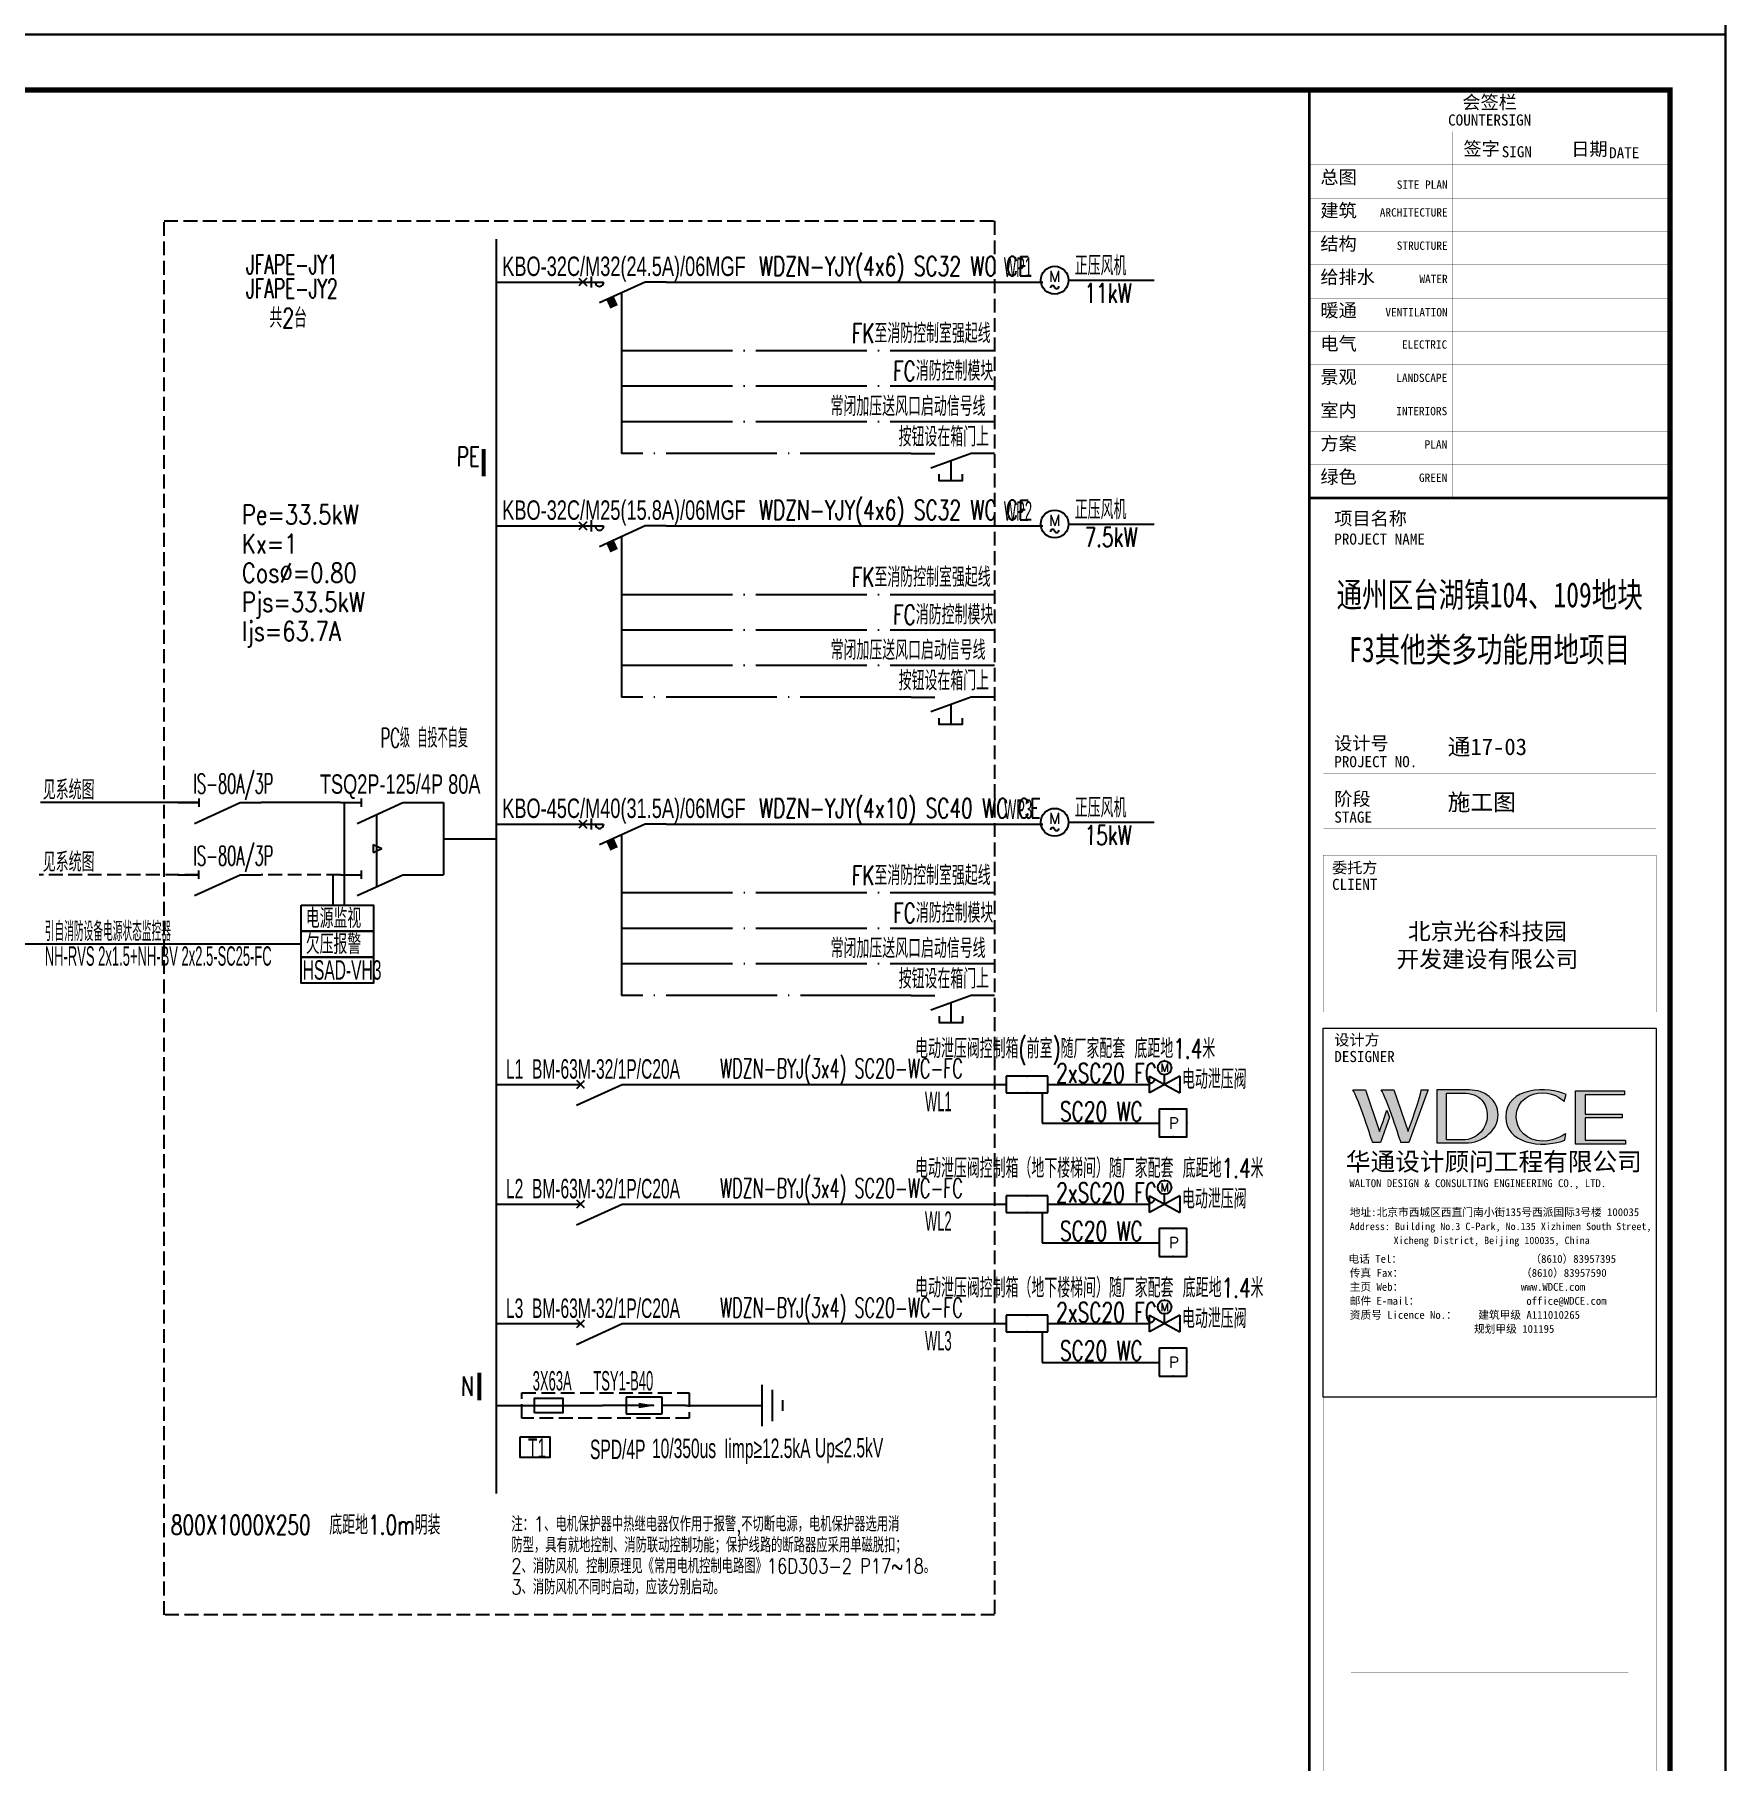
# Model space of a CAD drawing. Extents: x -127004 to 341119, y -13158 to 456864.
# Drawn here: x 202085 to 232561, y 215241 to 246361 of the extents above; entities that cross this region are included whole.
import ezdxf
from ezdxf.enums import TextEntityAlignment as Align

# ---------------------------------------------------------------- set-up
doc = ezdxf.new("R2010")
doc.units = 0
doc.header["$LTSCALE"] = 1000
for name, pattern in [('CONTINOUS', [0]), ('DASH', [0.35, 0.25, -0.1]), ('DOTE', [2.42, 2, -0.2, 0.02, -0.2])]:
    doc.linetypes.add(name, pattern=pattern)
doc.layers.get('0').update_dxf_attribs({"linetype": 'CONTINUOUS'})
doc.layers.get('Defpoints').update_dxf_attribs({"linetype": 'CONTINUOUS'})
for name, color, linetype in [('DIM-箱柜', 3, 'CONTINUOUS'), ('DOTLN', 2, 'DASH'), ('DQ', 7, 'CONTINOUS'), ('EL-1', 4, 'DASH'), ('ELEMENT', 3, 'CONTINUOUS'), ('EQUIP-动力', 3, 'CONTINUOUS'), ('EQUIP-消防', 3, 'CONTINUOUS'), ('EQUIP-箱柜', 3, 'CONTINUOUS'), ('PUB_TEXT', 7, 'CONTINUOUS'), ('SIG_TEXT', 7, 'CONTINUOUS'), ('SL', 6, 'CONTINUOUS'), ('TEL_TEXT', 3, 'CONTINUOUS'), ('TEL_TITLE', 7, 'CONTINUOUS'), ('WIRE-照明', 1, 'CONTINUOUS'), ('WIRE-系统', 4, 'CONTINUOUS'), ('XT', 6, 'CONTINUOUS'), ('内审意见修改', 2, 'CONTINUOUS')]:
    doc.layers.add(name, color=color, linetype=linetype)
doc.layers.add('内审要求修改2.10', color=6, linetype='CONTINUOUS', plot=False)
doc.styles.add('_COMPLEX', font='ros.shx', dxfattribs={"width": 0.6, "bigfont": 'jd.shx'})
doc.styles.add('_HZTXT', font='ROMANS2', dxfattribs={"width": 0.8, "bigfont": 'HZDF2'})
doc.styles.add('_JD', font='ros.shx', dxfattribs={"width": 0.65, "bigfont": 'jd.shx'})
doc.styles.add('_TCH_LABEL', font='COMPLEX', dxfattribs={"bigfont": 'GBCBIG'})
doc.styles.add('_TEL_DIM', font='ROMANS2', dxfattribs={"width": 0.8, "height": 3.5, "bigfont": 'HZDF2'})
doc.styles.add('B', font='ROMANS2', dxfattribs={"width": 0.8, "bigfont": 'HZDF2'})
doc.styles.add('DIM_FONT', font='ROMANS', dxfattribs={"bigfont": 'HZTXT'})
doc.styles.add('HZDX', font='ros.shx', dxfattribs={"width": 0.75, "height": 500, "bigfont": 'jd.shx'})
doc.styles.get("Standard").update_dxf_attribs({"font": 'GBENOR', "bigfont": 'GBCBIG'})
doc.styles.add('图签信息$0$hwxh', font='STXIHEI.TTF')
doc.styles.add('图签信息$0$华文细黑', font='STXIHEI.TTF', dxfattribs={"height": 10})

# ---------------------------------------------------------------- blocks, each defined once
blk = doc.blocks.new('SADF AGF AERG AER GER')
at = {"layer": 'DIM-箱柜'}
blk.add_lwpolyline([(-462150, -1228514), (-378050, -1228514), (-378050, -1287914), (-462150, -1287914)], close=True, dxfattribs=at)
blk = doc.blocks.new('M_M8')
for p, q in [((-0.25, -0.2), (0, -0.75)), ((0.05, -0.25), (-0.05, -0.25))]:
    blk.add_line(p, q)
for points in [[(0, 0), (0, -0.25)], [(0, -0.75), (0, -1)]]:
    blk.add_lwpolyline(points)
at = {"style": 'DIM_FONT', "width": 0.8, "flags": 9}
blk.add_attdef('S', (0.25, -0.5), '', height=0.2, dxfattribs=at)
blk = doc.blocks.new('$element$00000517')
for points in [[(0, 0), (0, -0.25)], [(0, -1), (0, -0.75), (-0.25, -0.2)]]:
    blk.add_lwpolyline(points)
blk.add_arc((-0.003, -0.2), 0.0501, 86.8202, 273.1798)
blk.add_solid([(-0.319, -0.33), (-0.213, -0.282), (-0.278, -0.421), (-0.172, -0.373)])
at = {"flags": 9}
blk.add_attdef('S', (0, 0), '', height=0.00000667, dxfattribs=at)
blk = doc.blocks.new('$equip$00001948')
blk.add_circle((0, 0), 0.5)
for centre, radius, start, end in [((-0.073, -0.273), 0.0768, 17.22719, 184.21643), ((0.073, -0.227), 0.0769, 197.25914, 5.11794)]:
    blk.add_arc(centre, radius, start, end)
at = {"layer": 'TEL_TEXT', "style": '_TEL_DIM'}
blk.add_attdef('$TEXT$', text='', height=0.4, dxfattribs=at).set_placement((0.001, 0.137), align=Align.MIDDLE_CENTER)
at = {"layer": 'TEL_TEXT', "style": '_TEL_DIM', "flags": 1}
blk.add_attdef('A', text='', height=0.00002, dxfattribs=at).set_placement((0, 0), align=Align.MIDDLE_CENTER)
blk = doc.blocks.new('A$C6873132B')
at = {"layer": 'DIM-箱柜'}
blk.add_blockref('SADF AGF AERG AER GER', (378050, 1287914), dxfattribs=at)
blk = doc.blocks.new('$element$00000544')
at = {"color": 0}
for points in [[(0, 0), (0, -0.283)], [(-0.25, -0.333), (-0.324, -0.333), (-0.324, -0.617), (-0.25, -0.617)], [(0, -1), (0, -0.721), (-0.176, -0.235)], [(-0.324, -0.478), (-0.087, -0.478)]]:
    blk.add_lwpolyline(points, dxfattribs=at)
at = {"color": 0, "flags": 9}
blk.add_attdef('S', (0, 0), '', height=0.00000667, dxfattribs=at)
blk = doc.blocks.new('M_M24')
for p, q in [((-0.25, -0.375), (0.25, -0.375)), ((-0.1875, -0.5), (0.1875, -0.5)), ((-0.0625, -0.625), (0.0625, -0.625))]:
    blk.add_line(p, q)
blk.add_lwpolyline([(0, 0), (0, -0.375)])
at = {"width": 0.8, "flags": 9}
blk.add_attdef('S', (0.25, -0.5), '', height=0.2, dxfattribs=at)
blk = doc.blocks.new('M_M17')
for p, q in [((-0.1, -0.717), (-0.1, -0.283)), ((-0.1, -0.283), (0.1, -0.283)), ((0, -0.383), (0, -0.717)), ((0.1, -0.283), (0.1, -0.717)), ((0.1, -0.717), (-0.1, -0.717))]:
    blk.add_line(p, q)
for points in [[(0, 0), (0, -0.283)], [(0, -0.717), (0, -1)]]:
    blk.add_lwpolyline(points)
for points in [[(-0.033, -0.567), (0.033, -0.567), (0, -0.367), (0.033, -0.567)], [(0.033, -0.567), (0, -0.367), (-0.033, -0.567), (0.033, -0.567)], [(0, -0.367), (-0.033, -0.567), (0.033, -0.567), (0, -0.367)]]:
    blk.add_solid(points)
at = {"width": 0.8, "flags": 9}
blk.add_attdef('S', (0.25, -0.5), '', height=0.2, dxfattribs=at)
blk = doc.blocks.new('T1')
at = {"layer": 'DOTLN', "linetype": 'DASH', "elevation": -4260}
blk.add_lwpolyline([(42028, 231032), (45043, 231032), (45043, 230576), (42028, 230576)], close=True, dxfattribs=at)
at = {"layer": 'ELEMENT', "elevation": -4260}
blk.add_lwpolyline([(42254, 230674), (42254, 230934), (42764, 230934), (42764, 230674)], close=True, dxfattribs=at)
at = {"layer": 'TEL_TEXT', "ltscale": 2}
blk.add_lwpolyline([(41994, 230241), (42528, 230241), (42528, 229865), (41994, 229865)], close=True, dxfattribs=at)
at = {"layer": 'WIRE-照明'}
for p, q in [((41567, 230804), (42330, 230804)), ((42330, 230804), (43480, 230804)), ((44980, 230804), (45793, 230804))]:
    blk.add_line(p, q, dxfattribs=at)
at = {"layer": 'ELEMENT', "yscale": 1500, "zscale": 1500}
for name, p, xscale, rotation in [('M_M17', (44980, 230804), -1500, 270), ('M_M24', (45793, 230804), 1500, 90)]:
    blk.add_blockref(name, p, dxfattribs=dict(at, xscale=xscale, rotation=rotation))
at = {"layer": 'TEL_TEXT', "ltscale": 2, "style": '_COMPLEX'}
for s, width, p in [('3X63A      TSY1-B40', 0.5, (42222, 231075)), ('T1', 0.6, (42135, 229861)), ('SPD/4P', 0.6, (43255, 229838)), ('10/350us', 0.6, (44372, 229857)), ('Iimp≥12.5kA', 0.6, (45671, 229858)), ('Up≤2.5kV', 0.6, (47309, 229868))]:
    blk.add_text(s, height=350, dxfattribs=dict(at, width=width)).set_placement(p)
blk = doc.blocks.new('图签信息$0$logo2')
h = blk.add_hatch(color=7)
h.paths.add_polyline_path([(19.02, -7.36), (15.84, -7.36), (15.84, -3.97), (18.97, -3.97), (18.97, -4.24), (16.46, -4.24), (16.46, -5.45), (18.81, -5.45), (18.81, -5.69), (16.47, -5.69), (16.47, -7.12), (19.02, -7.12)])
edge = h.paths.add_edge_path()
edge.add_spline(control_points=[(15.26, -4.21), (15.26, -4.21), (15.13, -4.65), (15.13, -4.65), (15.13, -4.65), (14.62, -4.1), (13.73, -4.1), (13.04, -4.1), (12.07, -4.54), (12.08, -5.62), (12.08, -6.49), (12.77, -7.16), (13.73, -7.17), (14.66, -7.17), (15.23, -6.68), (15.23, -6.68), (15.23, -6.68), (15.16, -7.11), (15.16, -7.11), (13.63, -7.7), (11.42, -7.29), (11.41, -5.64), (11.4, -3.72), (14.16, -3.66), (15.26, -4.21)], knot_values=[0, 0, 0, 0, 1, 1, 1, 2, 2, 2, 3, 3, 3, 4, 4, 4, 5, 5, 5, 6, 6, 6, 7, 7, 7, 8, 8, 8, 8], degree=3, periodic=0)
edge = h.paths.add_edge_path(flags=16)
edge.add_spline(control_points=[(10.23, -5.57), (10.23, -5.16), (10.12, -4.83), (9.9, -4.58), (9.63, -4.27), (9.23, -4.12), (8.69, -4.12), (8.69, -4.12), (7.64, -4.12), (7.64, -4.12), (7.64, -4.12), (7.64, -7.1), (7.64, -7.1), (7.64, -7.1), (8.66, -7.1), (8.66, -7.1), (9.13, -7.1), (9.52, -6.93), (9.82, -6.6), (10.09, -6.31), (10.23, -5.96), (10.23, -5.57)], knot_values=[0, 0, 0, 0, 1, 1, 1, 2, 2, 2, 3, 3, 3, 4, 4, 4, 5, 5, 5, 6, 6, 6, 7, 7, 7, 7], degree=3, periodic=0)
edge = h.paths.add_edge_path()
edge.add_spline(control_points=[(10.92, -5.51), (10.92, -5.96), (10.72, -6.37), (10.34, -6.72), (9.92, -7.1), (9.41, -7.29), (8.82, -7.29), (8.82, -7.29), (7.03, -7.29), (7.03, -7.29), (7.03, -7.29), (7.03, -3.92), (7.03, -3.92), (7.03, -3.92), (9.1, -3.92), (9.1, -3.92), (9.59, -3.92), (10.01, -4.06), (10.36, -4.34), (10.73, -4.64), (10.92, -5.03), (10.92, -5.51)], knot_values=[0, 0, 0, 0, 1, 1, 1, 2, 2, 2, 3, 3, 3, 4, 4, 4, 5, 5, 5, 6, 6, 6, 7, 7, 7, 7], degree=3, periodic=0)
at = {"lineweight": 0}
blk.add_lwpolyline([(19.02, -7.36), (15.84, -7.36), (15.84, -3.97), (18.97, -3.97), (18.97, -4.24), (16.46, -4.24), (16.46, -5.45), (18.81, -5.45), (18.81, -5.69), (16.47, -5.69), (16.47, -7.12), (19.02, -7.12), (19.02, -7.36)], dxfattribs=at)
for points, knots in [([(10.92, -5.51), (10.92, -5.96), (10.72, -6.37), (10.34, -6.72), (9.92, -7.1), (9.41, -7.29), (8.82, -7.29), (8.82, -7.29), (7.03, -7.29), (7.03, -7.29), (7.03, -7.29), (7.03, -3.92), (7.03, -3.92), (7.03, -3.92), (9.1, -3.92), (9.1, -3.92), (9.59, -3.92), (10.01, -4.06), (10.36, -4.34), (10.73, -4.64), (10.92, -5.03), (10.92, -5.51)], [0, 0, 0, 0, 1, 1, 1, 2, 2, 2, 3, 3, 3, 4, 4, 4, 5, 5, 5, 6, 6, 6, 7, 7, 7, 7]), ([(10.23, -5.57), (10.23, -5.16), (10.12, -4.83), (9.9, -4.58), (9.63, -4.27), (9.23, -4.12), (8.69, -4.12), (8.69, -4.12), (7.64, -4.12), (7.64, -4.12), (7.64, -4.12), (7.64, -7.1), (7.64, -7.1), (7.64, -7.1), (8.66, -7.1), (8.66, -7.1), (9.13, -7.1), (9.52, -6.93), (9.82, -6.6), (10.09, -6.31), (10.23, -5.96), (10.23, -5.57)], [0, 0, 0, 0, 1, 1, 1, 2, 2, 2, 3, 3, 3, 4, 4, 4, 5, 5, 5, 6, 6, 6, 7, 7, 7, 7]), ([(15.26, -4.21), (15.26, -4.21), (15.13, -4.65), (15.13, -4.65), (15.13, -4.65), (14.62, -4.1), (13.73, -4.1), (13.04, -4.1), (12.07, -4.54), (12.08, -5.62), (12.08, -6.49), (12.77, -7.16), (13.73, -7.17), (14.66, -7.17), (15.23, -6.68), (15.23, -6.68), (15.23, -6.68), (15.16, -7.11), (15.16, -7.11), (13.63, -7.7), (11.42, -7.29), (11.41, -5.64), (11.4, -3.72), (14.16, -3.66), (15.26, -4.21)], [0, 0, 0, 0, 1, 1, 1, 2, 2, 2, 3, 3, 3, 4, 4, 4, 5, 5, 5, 6, 6, 6, 7, 7, 7, 8, 8, 8, 8])]:
    blk.add_open_spline(points, degree=3, knots=knots, dxfattribs=at)
blk = doc.blocks.new('图签信息$0$logo1')
h = blk.add_hatch(color=8)
edge = h.paths.add_edge_path()
edge.add_spline(control_points=[(3.86, -5.21), (3.63, -5.88), (3.39, -6.56), (3.39, -6.56), (3.39, -6.56), (2.5, -3.91), (2.5, -3.91), (2.5, -3.91), (1.8, -3.91), (1.69, -3.91), (2.02, -4.39), (2.95, -7.27), (2.95, -7.27), (2.95, -7.27), (3.44, -7.27), (3.44, -7.27), (3.44, -7.27), (4.03, -5.66), (4.03, -5.66), (4.03, -5.66), (3.86, -5.21), (3.86, -5.21)], knot_values=[0, 0, 0, 0, 1, 1, 1, 2, 2, 2, 3, 3, 3, 4, 4, 4, 5, 5, 5, 6, 6, 6, 7, 7, 7, 7], degree=3, periodic=0)
h = blk.add_hatch(color=7)
edge = h.paths.add_edge_path()
edge.add_spline(control_points=[(6.04, -3.91), (6.09, -4.1), (5.2, -6.56), (5.2, -6.56), (5.2, -6.56), (4.3, -3.91), (4.3, -3.91), (4.3, -3.91), (3.6, -3.91), (3.49, -3.91), (3.82, -4.39), (4.75, -7.27), (4.75, -7.27), (4.75, -7.27), (5.24, -7.27), (5.24, -7.27), (5.24, -7.27), (6.33, -4.3), (6.33, -4.3), (6.33, -4.3), (6.48, -3.91), (6.48, -3.91), (6.48, -3.91), (6.21, -3.91), (6.04, -3.91)], knot_values=[0, 0, 0, 0, 1, 1, 1, 2, 2, 2, 3, 3, 3, 4, 4, 4, 5, 5, 5, 6, 6, 6, 7, 7, 7, 8, 8, 8, 8], degree=3, periodic=0)
at = {"color": 8, "lineweight": 0}
blk.add_open_spline([(3.86, -5.21), (3.63, -5.88), (3.39, -6.56), (3.39, -6.56), (3.39, -6.56), (2.5, -3.91), (2.5, -3.91), (2.5, -3.91), (1.8, -3.91), (1.69, -3.91), (2.02, -4.39), (2.95, -7.27), (2.95, -7.27), (2.95, -7.27), (3.44, -7.27), (3.44, -7.27), (3.44, -7.27), (4.03, -5.66), (4.03, -5.66), (4.03, -5.66), (3.86, -5.21), (3.86, -5.21)], degree=3, knots=[0, 0, 0, 0, 1, 1, 1, 2, 2, 2, 3, 3, 3, 4, 4, 4, 5, 5, 5, 6, 6, 6, 7, 7, 7, 7], dxfattribs=at)
at = {"lineweight": 0}
blk.add_open_spline([(6.04, -3.91), (6.09, -4.1), (5.2, -6.56), (5.2, -6.56), (5.2, -6.56), (4.3, -3.91), (4.3, -3.91), (4.3, -3.91), (3.6, -3.91), (3.49, -3.91), (3.82, -4.39), (4.75, -7.27), (4.75, -7.27), (4.75, -7.27), (5.24, -7.27), (5.24, -7.27), (5.24, -7.27), (6.33, -4.3), (6.33, -4.3), (6.33, -4.3), (6.48, -3.91), (6.48, -3.91), (6.48, -3.91), (6.21, -3.91), (6.04, -3.91)], degree=3, knots=[0, 0, 0, 0, 1, 1, 1, 2, 2, 2, 3, 3, 3, 4, 4, 4, 5, 5, 5, 6, 6, 6, 7, 7, 7, 8, 8, 8, 8], dxfattribs=at)
blk.add_blockref('图签信息$0$logo2', (0, 0))
blk = doc.blocks.new('图签信息$0$时间-logo')
at = {"layer": 'Defpoints', "lineweight": 0}
blk.add_lwpolyline([(0, -23.46), (-21.17, -23.46), (-21.17, 0), (0, 0), (0, -23.46)], dxfattribs=at)
blk.add_blockref('图签信息$0$logo1', (-20.97, 0))
at = {"style": '图签信息$0$hwxh'}
for s, height, p in [('华通设计顾问工程有限公司 ', 1.15, (-19.73, -9.05)), ('WALTON DESIGN & CONSULTING ENGINEERING CO., LTD.', 0.5, (-19.5, -10.1)), ('地址:北京市西城区西直门南小街135号西派国际3号楼 100035', 0.5, (-19.48, -11.94)), ('Address: Building No.3 C-Park, No.135 Xizhimen South Street, ', 0.47, (-19.48, -12.83)), ('Xicheng District, Beijing 100035, China ', 0.47, (-16.69, -13.72)), ('电话 Tel：                        （8610）83957395 ', 0.5, (-19.56, -14.91)), ('传真 Fax：                      （8610）83957590 ', 0.5, (-19.48, -15.8)), ('主页 Web：                      www.WDCE.com ', 0.5, (-19.48, -16.69)), ('邮件 E-mail：                    office@WDCE.com ', 0.5, (-19.48, -17.58)), ('资质号 Licence No.：    建筑甲级 A111010265 ', 0.5, (-19.48, -18.47)), ('   规划甲级 101195', 0.5, (-12.6, -19.36))]:
    blk.add_text(s, height=height, dxfattribs=at).set_placement(p)
blk = doc.blocks.new('图签信息')
at = {"const_width": 0.5}
for points in [[(-65, 574), (-65, 500.5), (0, 500.5), (0, 574)], [(-65, 0), (0, 0), (0, 500.5), (-65, 500.5)]]:
    blk.add_lwpolyline(points, close=True, dxfattribs=at)
at = {"const_width": 0.05}
for points in [[(-65, 566.5), (0, 566.5)], [(-39.14, 566.5), (-39.14, 500.5)], [(-19.1, 566.5), (-19.1, 500.5)], [(-65, 560.5), (0, 560.5)], [(-65, 554.5), (0, 554.5)], [(-65, 548.5), (0, 548.5)], [(-65, 542.5), (0, 542.5)], [(-65, 536.5), (0, 536.5)], [(-65, 530.5), (0, 530.5)], [(-65, 524.5), (0, 524.5)], [(-65, 518.5), (0, 518.5)], [(-65, 512.5), (0, 512.5)], [(-65, 512.5), (0, 512.5)], [(-65, 506.5), (0, 506.5)], [(-65, 500.5), (0, 500.5)], [(-62.5, 450.87), (-2.5, 450.87)], [(-62.5, 440.87), (-2.5, 440.87)], [(-2.5, 407.85), (-2.5, 436.12), (-62.5, 436.12), (-62.5, 407.85)], [(-62.5, 407.85), (-2.5, 407.85)], [(-62.5, 404.92), (-62.5, 227.83)], [(-62.5, 404.92), (-2.5, 404.92)], [(-62.5, 227.83), (-2.5, 227.83), (-2.5, 404.92)], [(-57.5, 338.36), (-7.5, 338.36)], [(-57.5, 288.83), (-7.5, 288.83)]]:
    blk.add_lwpolyline(points, dxfattribs=at)
at = {"ltscale": 0.001, "xscale": 2.834689937531525, "yscale": 2.834689937531525, "zscale": 2.834689937531525}
blk.add_blockref('图签信息$0$时间-logo', (-2.5, 404.92), dxfattribs=at)
at = {"style": '图签信息$0$华文细黑'}
for s, height, p in [('会签栏', 2.4, (-32.5, 573)), ('COUNTERSIGN', 2, (-32.5, 569.6))]:
    blk.add_text(s, height=height, dxfattribs=at).set_placement(p, align=Align.TOP_CENTER)
for s, height, p in [('签字', 2.4, (-37.22, 564.63)), ('SIGN', 2, (-30.32, 563.88)), ('日期', 2.4, (-17.79, 564.58)), ('DATE', 2, (-10.96, 563.7)), ('总图', 2.4, (-63, 559.5)), ('建筑', 2.4, (-63, 553.5)), ('结构', 2.4, (-63, 547.5)), ('给排水', 2.4, (-63, 541.5)), ('暖通', 2.4, (-63, 535.5)), ('电气', 2.4, (-63, 529.5)), ('景观', 2.4, (-63, 523.5)), ('室内', 2.4, (-63, 517.5)), ('方案', 2.4, (-63, 511.5)), ('绿色', 2.4, (-63, 505.5)), ('项目名称', 2.4, (-60.5, 498)), ('PROJECT NAME', 2, (-60.5, 494.08)), ('设计号', 2.4, (-60.54, 457.48)), ('PROJECT NO.', 2, (-60.5, 453.97)), ('阶段', 2.4, (-60.5, 447.47)), ('STAGE', 2, (-60.5, 443.97)), ('委托方', 2, (-60.9, 434.86)), ('CLIENT', 2, (-60.9, 431.86)), ('设计方', 2, (-60.5, 403.83)), ('DESIGNER', 2, (-60.5, 400.83))]:
    blk.add_text(s, height=height, dxfattribs=at).set_placement(p, align=Align.TOP_LEFT)
for s, p in [('SITE PLAN', (-40.06, 557.7)), ('ARCHITECTURE', (-40.06, 552.7)), ('STRUCTURE', (-40.06, 546.7)), ('WATER', (-40.06, 540.7)), ('VENTILATION', (-40.06, 534.7)), ('ELECTRIC', (-40.14, 528.89)), ('LANDSCAPE', (-40.14, 522.89)), ('INTERIORS', (-40.14, 516.89)), ('PLAN', (-40.14, 510.89)), ('GREEN', (-40.14, 504.89))]:
    blk.add_text(s, height=1.5, dxfattribs=at).set_placement(p, align=Align.TOP_RIGHT)
at = {"color": 4, "style": '图签信息$0$华文细黑', "width": 0.75}
for s, p in [('通州区台湖镇104、109地块', (-32.5, 480.78)), ('F3其他类多功能用地项目', (-32.5, 470.91))]:
    blk.add_text(s, height=4.5, dxfattribs=at).set_placement(p, align=Align.CENTER)
at = {"color": 4, "ltscale": 0.001, "char_height": 3, "width": 58.4895, "style": '图签信息$0$华文细黑'}
for s, insert, attachment_point in [('通17-03', (-40.06, 455.51), 4), ('施工图', (-40.06, 445.51), 4), ('北京光谷科技园\\P开发建设有限公司', (-32.9, 419.71), 5)]:
    blk.add_mtext(s, dxfattribs=dict(at, insert=insert, attachment_point=attachment_point))
blk = doc.blocks.new('图签-A1')
at = {"color": 2}
blk.add_blockref('图签信息', (0, 0), dxfattribs=at)
blk = doc.blocks.new('M_M7')
for p, q in [((-0.25, -0.2), (0, -0.75)), ((-0.047, -0.297), (0.047, -0.203)), ((-0.047, -0.203), (0.047, -0.297))]:
    blk.add_line(p, q)
for points in [[(0, 0), (0, -0.25)], [(0, -0.75), (0, -1)]]:
    blk.add_lwpolyline(points)
at = {"width": 0.8, "flags": 9}
blk.add_attdef('S', (0.25, -0.5), '', height=0.2, dxfattribs=at)
blk = doc.blocks.new('$equip$00001413')
for p, q in [((0.75, 0.6), (-0.75, 0.6)), ((-0.75, 0.6), (-0.75, 0)), ((-0.75, 0), (0.75, 0)), ((0.75, 0), (0.75, 0.6))]:
    blk.add_line(p, q)
for p in [(-0.75, 0.3), (0, 0.6), (0, 0), (0.75, 0.3)]:
    blk.add_point(p)
at = {"style": '_TCH_LABEL', "flags": 9}
blk.add_attdef('A', (0, 0), '', height=0.00002, dxfattribs=at)
blk = doc.blocks.new('$equip$00002457')
for p, q in [((-0.501, 0.498), (-0.501, -0.502)), ((0.499, 0.498), (-0.501, 0.498)), ((0.499, -0.502), (0.499, 0.498)), ((-0.501, -0.502), (0.499, -0.502))]:
    blk.add_line(p, q)
at = {"const_width": 0.05}
blk.add_lwpolyline([(-0.501, 0.498), (0.499, 0.498), (0.499, -0.502), (-0.501, -0.502), (-0.501, 0.498), (0.499, 0.498)], dxfattribs=at)
for p in [(-0.001, 0.498), (-0.501, -0.002), (-0.001, -0.502), (0.499, -0.002)]:
    blk.add_point(p)
at = {"color": 7, "style": '_TEL_DIM'}
blk.add_attdef('$TEXT$', text='', height=0.4, dxfattribs=at).set_placement((0.024, -0.01), align=Align.MIDDLE_CENTER)
at = {"color": 7, "style": '_TEL_DIM', "flags": 1}
blk.add_attdef('A', text='', height=0.00002, dxfattribs=at).set_placement((0, 0), align=Align.MIDDLE_CENTER)
blk = doc.blocks.new('$equip$00002601')
for p, q in [((-0.55, -0.9), (-0.55, -0.3)), ((-0.55, -0.3), (0.55, -0.9)), ((0.55, -0.3), (-0.55, -0.9)), ((0, -0.6), (0, -0.25)), ((0.55, -0.3), (0.55, -0.9))]:
    blk.add_line(p, q)
blk.add_circle((0, 0), 0.25)
for p in [(-0.25, 0), (0, 0.25), (0.25, 0), (-0.55, -0.6), (0.55, -0.6)]:
    blk.add_point(p)
at = {"color": 7, "style": '_TEL_DIM'}
blk.add_attdef('$TEXT$', text='', height=0.3, dxfattribs=at).set_placement((0, 0), align=Align.MIDDLE_CENTER)
at = {"color": 7, "style": '_TEL_DIM', "flags": 1}
blk.add_attdef('A', text='', height=0.00002, dxfattribs=at).set_placement((0, 0), align=Align.MIDDLE_CENTER)

msp = doc.modelspace()

# ---------------------------------------------------------------- linework, layer by layer
at = {"linetype": 'DASH'}
msp.add_lwpolyline([(219388, 217882), (204421, 217882), (204421, 243001), (219388, 243001)], close=True, dxfattribs=at)
at = {"linetype": 'Continuous', "const_width": 72.9}
for points in [[(210180, 238895), (210180, 238398)], [(210100, 222246), (210100, 221749)]]:
    msp.add_lwpolyline(points, dxfattribs=at)
at = {"layer": 'ELEMENT'}
for p, q in [((211896, 241971), (212038, 241830)), ((212038, 241971), (211896, 241830)), ((212117, 242001), (212117, 241801)), ((211897, 237577), (212038, 237436)), ((212038, 237577), (211897, 237436)), ((212118, 237607), (212118, 237407)), ((211897, 232204), (212039, 232062)), ((212039, 232204), (211897, 232062)), ((212118, 232233), (212118, 232033))]:
    msp.add_line(p, q, dxfattribs=at)
at = {"layer": 'EQUIP-箱柜'}
for p, q in [((220721, 241934), (222264, 241934)), ((220721, 237540), (222264, 237540)), ((220721, 232166), (222264, 232166)), ((220246, 227291), (220246, 226741)), ((220350, 227441), (222178, 227441)), ((220246, 226741), (222356, 226741)), ((220246, 225136), (220246, 224586)), ((220350, 225286), (222178, 225286)), ((220246, 224586), (222356, 224586)), ((220246, 222981), (220246, 222430)), ((220350, 223131), (222178, 223131)), ((220246, 222430), (222356, 222430))]:
    msp.add_line(p, q, dxfattribs=at)
at = {"layer": 'TEL_TEXT', "linetype": 'Continuous'}
for p, q in [((212666, 241707), (212666, 238813)), ((212666, 237313), (212666, 234419)), ((212667, 231939), (212667, 229045))]:
    msp.add_line(p, q, dxfattribs=at)
at = {"layer": 'TEL_TEXT', "linetype": 'DOTE'}
for p, q in [((212666, 240666), (219399, 240666, 0)), ((212666, 240028), (219387, 240028)), ((212666, 239390), (219387, 239390)), ((217887, 238813), (212666, 238813)), ((212666, 236272), (219399, 236272, 0)), ((212666, 235634), (219387, 235634)), ((212666, 234996), (219387, 234996)), ((217887, 234419), (212666, 234419)), ((212667, 230898), (219399, 230898, 0)), ((212667, 230260), (219388, 230260)), ((212667, 229623), (219388, 229623)), ((217888, 229045), (212667, 229045))]:
    msp.add_line(p, q, dxfattribs=at)
at = {"layer": 'TEL_TITLE'}
for points in [[(148461, 246361), (232561, 246361), (232561, 305761), (148461, 305761)], [(148461, 186961), (232561, 186961), (232561, 246361), (148461, 246361)]]:
    msp.add_lwpolyline(points, close=True, dxfattribs=at)
at = {"layer": 'TEL_TITLE', "const_width": 100}
msp.add_lwpolyline([(150961, 187961), (231561, 187961), (231561, 245361), (150961, 245361)], close=True, dxfattribs=at)
at = {"layer": 'WIRE-照明'}
for p, q in [((210408, 241901), (212192, 241901)), ((213467, 241901), (220256, 241901)), ((210409, 237507), (212193, 237507)), ((213468, 237507), (220257, 237507)), ((209098, 232521), (209459, 232521)), ((209459, 232521), (209459, 231220)), ((208248, 232305), (208248, 231005)), ((209459, 231870), (210409, 231870)), ((210409, 232133), (212193, 232133)), ((213468, 232133), (220257, 232133)), ((208187, 231765), (208346, 231692)), ((208187, 231765), (208187, 231618)), ((208187, 231618), (208346, 231692)), ((209098, 231220), (209459, 231220)), ((210409, 227441), (211552, 227441)), ((213052, 227441), (219600, 227441)), ((210409, 225286), (211552, 225286)), ((213052, 225286), (219600, 225286)), ((210409, 223131), (211552, 223131)), ((213052, 223131), (219600, 223131))]:
    msp.add_line(p, q, dxfattribs=at)
at = {"layer": 'WIRE-照明', "linetype": 'ByBlock'}
for p, q in [((205044, 232521), (202192, 232521)), ((207598, 232521), (206169, 232521))]:
    msp.add_line(p, q, dxfattribs=at)
at = {"layer": 'WIRE-照明', "linetype": 'DASH'}
for p, q in [((205044, 231220), (202169, 231220)), ((207598, 231220), (206169, 231220))]:
    msp.add_line(p, q, dxfattribs=at)
at = {"layer": 'WIRE-照明', "linetype": 'Continuous', "const_width": 35}
msp.add_lwpolyline([(210409, 242679), (210409, 220068)], dxfattribs=at)
at = {"layer": 'XT'}
for p, q in [((207668, 232521), (207668, 230671)), ((207465, 230671), (207465, 231221)), ((206893, 229969), (201387, 229969))]:
    msp.add_line(p, q, dxfattribs=at)
for points in [[(206893, 230671), (208192, 230671), (208192, 230203), (206893, 230203)], [(206893, 230203), (208192, 230203), (208192, 229735), (206893, 229735)], [(206893, 229735), (208192, 229735), (208192, 229268), (206893, 229268)]]:
    msp.add_lwpolyline(points, close=True, dxfattribs=at)

# ---------------------------------------------------------------- block references
at = {"layer": 'DIM-箱柜'}
for p in [(610611, 1534275), (610611, 1474875)]:
    msp.add_blockref('SADF AGF AERG AER GER', p, dxfattribs=at)
at = {"layer": 'DQ', "xscale": 1500, "yscale": 1500, "zscale": 1500, "rotation": 90}
for p in [(204669, 232521), (207598, 232521), (204666, 231221), (207598, 231220)]:
    msp.add_blockref('M_M8', p, dxfattribs=at)
at = {"layer": 'EL-1'}
msp.add_blockref('T1', (168842, -9149), dxfattribs=at)
at = {"layer": 'ELEMENT', "xscale": 1500, "yscale": 1500, "zscale": 1500, "rotation": 90}
for name, p in [('$element$00000517', (211967, 241901)), ('$element$00000517', (211968, 237507)), ('$element$00000517', (211968, 232133)), ('M_M7', (211552, 227441)), ('M_M7', (211552, 225286)), ('M_M7', (211552, 223131))]:
    msp.add_blockref(name, p, dxfattribs=at)
at = {"layer": 'EQUIP-动力', "linetype": 'ByBlock', "xscale": 500, "yscale": 500, "zscale": 500}
for p in [(220471, 241934), (220471, 237540), (220471, 232166)]:
    msp.add_blockref('$equip$00001948', p, dxfattribs=at).add_auto_attribs({'$TEXT$': 'M'})
at = {"layer": 'EQUIP-动力', "xscale": 500, "yscale": 500, "zscale": 500}
for p in [(222453, 227741), (222453, 225586), (222453, 223431)]:
    msp.add_blockref('$equip$00002601', p, dxfattribs=at).add_auto_attribs({'$TEXT$': 'M'})
at = {"layer": 'EQUIP-消防', "linetype": 'ByBlock', "xscale": 500, "yscale": 500, "zscale": 500}
for p in [(222607, 226748), (222607, 224593), (222607, 222437)]:
    msp.add_blockref('$equip$00002457', p, dxfattribs=at).add_auto_attribs({'$TEXT$': 'P'})
at = {"layer": 'EQUIP-箱柜', "xscale": 500, "yscale": 500, "zscale": 500}
for p in [(219975, 227291), (219975, 225136), (219975, 222981)]:
    msp.add_blockref('$equip$00001413', p, dxfattribs=at)
at = {"layer": 'SL', "xscale": 100, "yscale": 100, "zscale": 100}
msp.add_blockref('图签-A1', (231561, 187961), dxfattribs=at)
at = {"layer": 'WIRE-系统', "color": 3, "xscale": 1500, "yscale": 1500, "zscale": 1500, "rotation": 90}
for p in [(217887, 238813), (217887, 234419), (217888, 229045)]:
    msp.add_blockref('$element$00000544', p, dxfattribs=at)
at = {"layer": '内审要求修改2.10'}
msp.add_blockref('A$C6873132B', (232561, 186961), dxfattribs=at)

# ---------------------------------------------------------------- texts
at = {"layer": 'PUB_TEXT', "style": '_JD', "width": 0.5}
for s, p in [('WP1', (219557, 241994)), ('WP2', (219557, 237600)), ('WP3', (219558, 232226)), ('WL1', (218134, 226958)), ('WL2', (218134, 224803)), ('WL3', (218134, 222647))]:
    msp.add_text(s, height=350, dxfattribs=at).set_placement(p)
at = {"layer": 'SIG_TEXT', "style": '_TEL_DIM', "width": 0.8}
for s, p in [('Pe=33.5kW', (205819, 237535)), ('Kx=1', (205819, 237010)), ('Cos%%C=0.80', (205819, 236485)), ('Pjs=33.5kW', (205819, 235960)), ('Ijs=63.7A', (205819, 235435))]:
    msp.add_text(s, height=350, dxfattribs=at).set_placement(p)
at = {"layer": 'SIG_TEXT', "linetype": 'Continuous', "style": '_HZTXT', "width": 0.8}
for s, p in [('注：1、电机保护器中热继电器仅作用于报警,不切断电源，电机保护器选用消', (210679, 219385, 0)), ('防型，具有就地控制、消防联动控制功能；保护线路的断路器应采用单磁脱扣；', (210679, 219007, 0)), ('2、消防风机 控制原理见《常用电机控制电路图》16D303-2 P17~18。', (210679, 218629, 0)), ('3、消防风机不同时启动，应该分别启动。', (210679, 218251, 0))]:
    msp.add_text(s, height=267.87, dxfattribs=at).set_placement(p)
at = {"layer": 'TEL_TEXT', "linetype": 'Continuous', "style": 'B', "oblique": 0.7}
for s, width, p in [('WDZN-YJY(4x6) SC32 WC CE', 0.7, (215138, 242011)), ('正压风机', 0.7, (220833, 242020)), ('11kW', 0.7, (221006, 241524)), ('共2台', 0.7, (206317, 241078)), ('FK至消防控制室强起线', 0.7, (216811, 240801, 0)), ('FC消防控制模块', 0.7, (217557, 240123)), ('按钮设在箱门上', 0.7, (217657, 238937)), ('PE', 0.7, (209691, 238580)), ('WDZN-YJY(4x6) SC32 WC CE', 0.7, (215138, 237617)), ('正压风机', 0.7, (220833, 237626)), ('7.5kW', 0.7, (221007, 237130)), ('FK至消防控制室强起线', 0.7, (216811, 236407, 0)), ('FC消防控制模块', 0.7, (217557, 235730)), ('按钮设在箱门上', 0.7, (217658, 234543)), ('见系统图', 0.7, (202233, 232574)), ('WDZN-YJY(4x10) SC40 WC CE', 0.7, (215139, 232243)), ('正压风机', 0.7, (220833, 232252)), ('15kW', 0.7, (221007, 231756)), ('见系统图', 0.7, (202233, 231273)), ('FK至消防控制室强起线', 0.7, (216811, 231033, 0)), ('FC消防控制模块', 0.7, (217558, 230356)), ('按钮设在箱门上', 0.7, (217658, 229169)), ('电动泄压阀控制箱(前室)随厂家配套 底距地1.4米', 0.7, (217955, 227911)), ('WDZN-BYJ(3x4) SC20-WC-FC', 0.6, (214441, 227555)), ('2xSC20 FC', 0.7, (220495, 227470)), ('电动泄压阀', 0.7, (222765, 227359)), ('SC20 WC', 0.7, (220564, 226779)), ('电动泄压阀控制箱（地下楼梯间）随厂家配套 底距地1.4米', 0.7, (217955, 225756)), ('WDZN-BYJ(3x4) SC20-WC-FC', 0.6, (214441, 225399)), ('2xSC20 FC', 0.7, (220495, 225315)), ('电动泄压阀', 0.7, (222765, 225203)), ('SC20 WC', 0.7, (220564, 224623)), ('电动泄压阀控制箱（地下楼梯间）随厂家配套 底距地1.4米', 0.7, (217955, 223601)), ('WDZN-BYJ(3x4) SC20-WC-FC', 0.6, (214441, 223244)), ('2xSC20 FC', 0.7, (220495, 223159)), ('电动泄压阀', 0.7, (222765, 223048)), ('SC20 WC', 0.7, (220564, 222468)), ('N', 0.7, (209770, 221830))]:
    msp.add_text(s, height=350, dxfattribs=dict(at, width=width)).set_placement(p)
at = {"layer": 'TEL_TEXT', "style": '_TEL_DIM', "width": 0.64}
for s, p in [('JFAPE-JY1', (205898, 242044)), ('JFAPE-JY2', (205898, 241609))]:
    msp.add_text(s, height=350, dxfattribs=at).set_placement(p)
at = {"layer": 'TEL_TEXT', "ltscale": 2, "style": '_COMPLEX'}
for s, width, p in [('KBO-32C/M32(24.5A)/06MGF', 0.7, (210515, 242010, 0)), ('KBO-32C/M25(15.8A)/06MGF', 0.7, (210515, 237616, 0)), ('TSQ2P-125/4P 80A', 0.7, (207228, 232679)), ('KBO-45C/M40(31.5A)/06MGF', 0.7, (210515, 232243, 0)), ('引自消防设备电源状态监控器 ', 0.5, (202270, 230023)), ('NH-RVS 2x1.5+NH-BV 2x2.5-SC25-FC ', 0.5, (202270, 229580)), ('L1  BM-63M-32/1P/C20A', 0.6, (210582, 227545)), ('L2  BM-63M-32/1P/C20A', 0.6, (210582, 225389)), ('L3  BM-63M-32/1P/C20A', 0.6, (210582, 223234))]:
    msp.add_text(s, height=350, dxfattribs=dict(at, width=width)).set_placement(p)
at = {"layer": 'TEL_TEXT', "linetype": 'Continuous', "style": 'B', "width": 0.55}
for s, p in [('PC级 自投不自复', (208323, 233511)), ('IS-80A/3P', (204946, 232686)), ('IS-80A/3P', (204946, 231387))]:
    msp.add_text(s, height=350, dxfattribs=at).set_placement(p)
at = {"layer": 'XT', "style": 'HZDX'}
for s, width, p in [('电源监视', 0.75, (206975, 230258, 37)), ('欠压报警', 0.75, (206975, 229791, 37)), ('HSAD-VH3', 0.6, (206918, 229329))]:
    msp.add_text(s, height=350, dxfattribs=dict(at, width=width)).set_placement(p)
at = {"layer": '内审意见修改', "linetype": 'Continuous', "style": 'B', "oblique": 0.7, "width": 0.7}
for s, p in [('常闭加压送风口启动信号线', (216430, 239486)), ('常闭加压送风口启动信号线', (216431, 235092)), ('常闭加压送风口启动信号线', (216431, 229718)), ('800X1000X250  底距地1.0m明装', (204541, 219328))]:
    msp.add_text(s, height=350, dxfattribs=at).set_placement(p)

doc.saveas('drawing.dxf')
